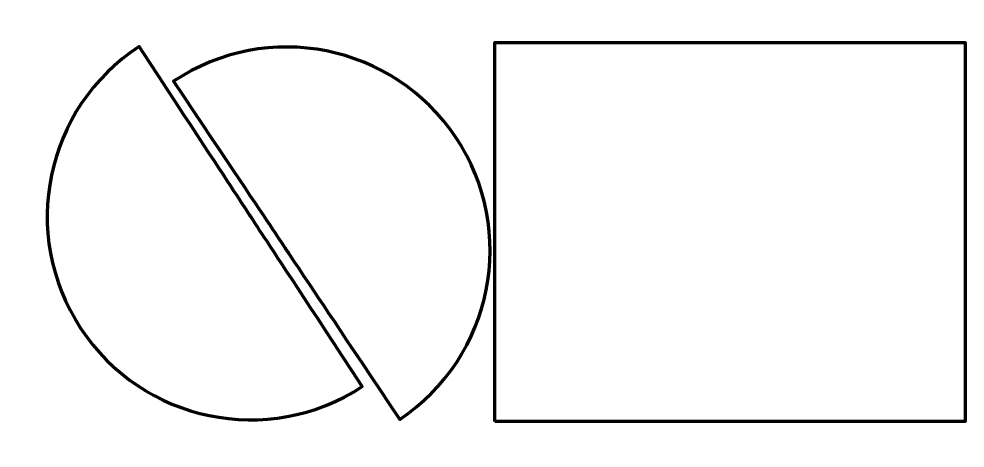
# Model space of a CAD drawing. Header units: millimetres. Extents: x -116 to 5000, y -145 to 2177.
import ezdxf

# ---------------------------------------------------------------- set-up
doc = ezdxf.new("R2010")
doc.units = ezdxf.units.MM
doc.header["$MEASUREMENT"] = 0
doc.layers.add('Calque 1', color=7, linetype='Continuous', lineweight=0)

msp = doc.modelspace()

# ---------------------------------------------------------------- linework, layer by layer
at = {"layer": 'Calque 1', "color": 250, "lineweight": 211}
msp.add_lwpolyline([(2456.9, 0), (2456.9, 2050), (5000, 2050), (5000, 0)], close=True, dxfattribs=at)
for points in [[(2246.4, 1536.4), (2583.9, 1031.3), (2448.2, 348.2), (1943.1, 10.6), (720.6, 1839.7), (1943.1, 10.6), (720.6, 1839.7), (1225.7, 2177.3), (1908.8, 2041.5), (2246.4, 1536.4)], [(217.2, 504.8), (-116, 1012.8), (25.6, 1694.7), (533.5, 2028), (1740.4, 188.5), (533.5, 2028), (1740.4, 188.5), (1232.4, -144.7), (550.5, -3.1), (217.2, 504.8)]]:
    msp.add_open_spline(points, degree=3, knots=[0, 0, 0, 0, 1, 1, 1, 2, 2, 2, 3, 3, 3, 3], dxfattribs=at)

doc.saveas('drawing.dxf')
